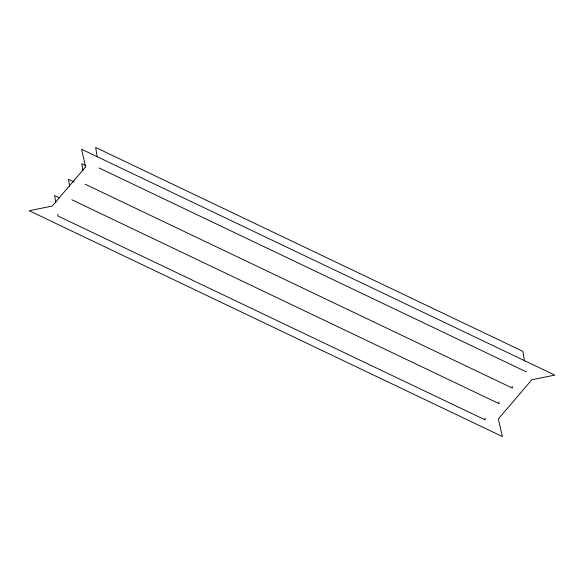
<?xml version="1.0" encoding="UTF-8"?>
<svg xmlns="http://www.w3.org/2000/svg" width="584" height="584" viewBox="0 0 584 584"><rect width="100%" height="100%" fill="white"/><g stroke="black" fill="none" stroke-linecap="round" stroke-linejoin="round"><path stroke-width="0.88" d="M99.083 167.973L526.293 371.855M85.899 165.673L81.782 163.71L82.979 170.849M85.213 184.23L512.431 388.112L512.131 386.323M74.248 182.047L68.489 179.295L69.678 186.435M71.92 199.816L499.137 403.697L498.838 401.909M59.561 197.903L54.626 195.545L55.816 202.684M524.505 361.153L522.862 351.334L95.645 147.453L97.141 156.381M484.976 418.166L485.275 419.947L58.057 216.065L57.758 214.284M85.644 166.863L52.217 206.05L29.2 210.729L502.379 436.547L498.356 418.962L531.783 379.775L554.8 375.096L81.621 149.278L85.644 166.863"/></g></svg>
